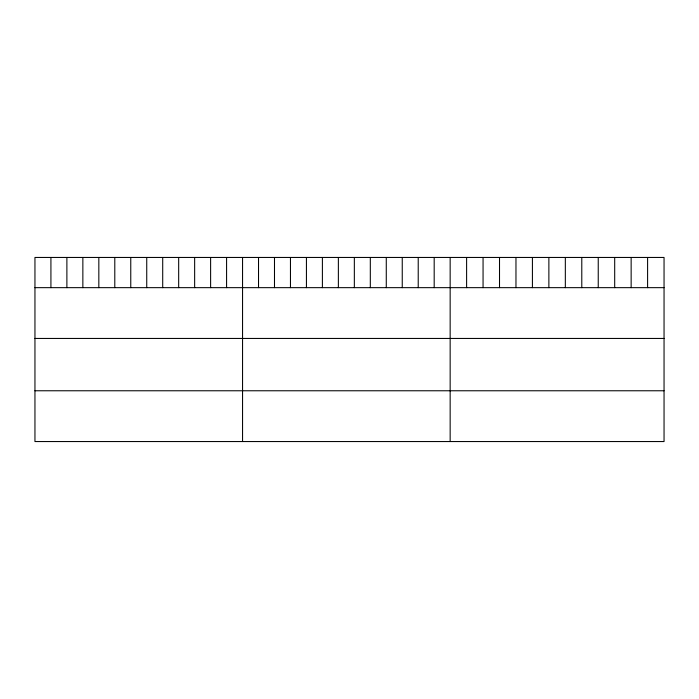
<?xml version="1.0" encoding="UTF-8"?>
<svg xmlns="http://www.w3.org/2000/svg" width="699" height="699" viewBox="0 0 699 699"><rect width="100%" height="100%" fill="white"/><g stroke="black" fill="none" stroke-linecap="round" stroke-linejoin="round"><path stroke-width="1.05" d="M664.05 287.656L664.05 441.55L34.95 441.55L34.95 257.45L664.05 257.45L664.05 287.656L34.95 287.656M34.95 338.447L664.05 338.447M34.95 390.767L664.05 390.767M647.597 257.45L647.597 287.656M631.145 257.45L631.145 287.656M614.692 257.45L614.692 287.656M598.239 257.45L598.239 287.656M581.786 257.45L581.786 287.656M565.334 257.45L565.334 287.656M548.872 257.45L548.872 287.656M532.42 257.45L532.42 287.656M515.967 257.45L515.967 287.656M499.514 257.45L499.514 287.656M483.061 257.45L483.061 287.656M466.609 257.45L466.609 287.656M450.156 257.45L450.156 441.55M434.184 257.45L434.184 287.656M418.22 257.45L418.22 287.656M402.248 257.45L402.248 287.656M386.276 257.45L386.276 287.656M370.313 257.45L370.313 287.656M354.341 257.45L354.341 287.656M338.368 257.45L338.368 287.656M322.396 257.45L322.396 287.656M306.433 257.45L306.433 287.656M290.461 257.45L290.461 287.656M274.489 257.45L274.489 287.656M258.525 257.45L258.525 287.656M242.553 257.45L242.553 441.55M226.581 257.45L226.581 287.656M210.617 257.45L210.617 287.656M194.645 257.45L194.645 287.656M178.673 257.45L178.673 287.656M162.71 257.45L162.71 287.656M146.738 257.45L146.738 287.656M130.765 257.45L130.765 287.656M114.793 257.45L114.793 287.656M98.83 257.45L98.83 287.656M82.858 257.45L82.858 287.656M66.886 257.45L66.886 287.656M50.922 257.45L50.922 287.656"/></g></svg>
